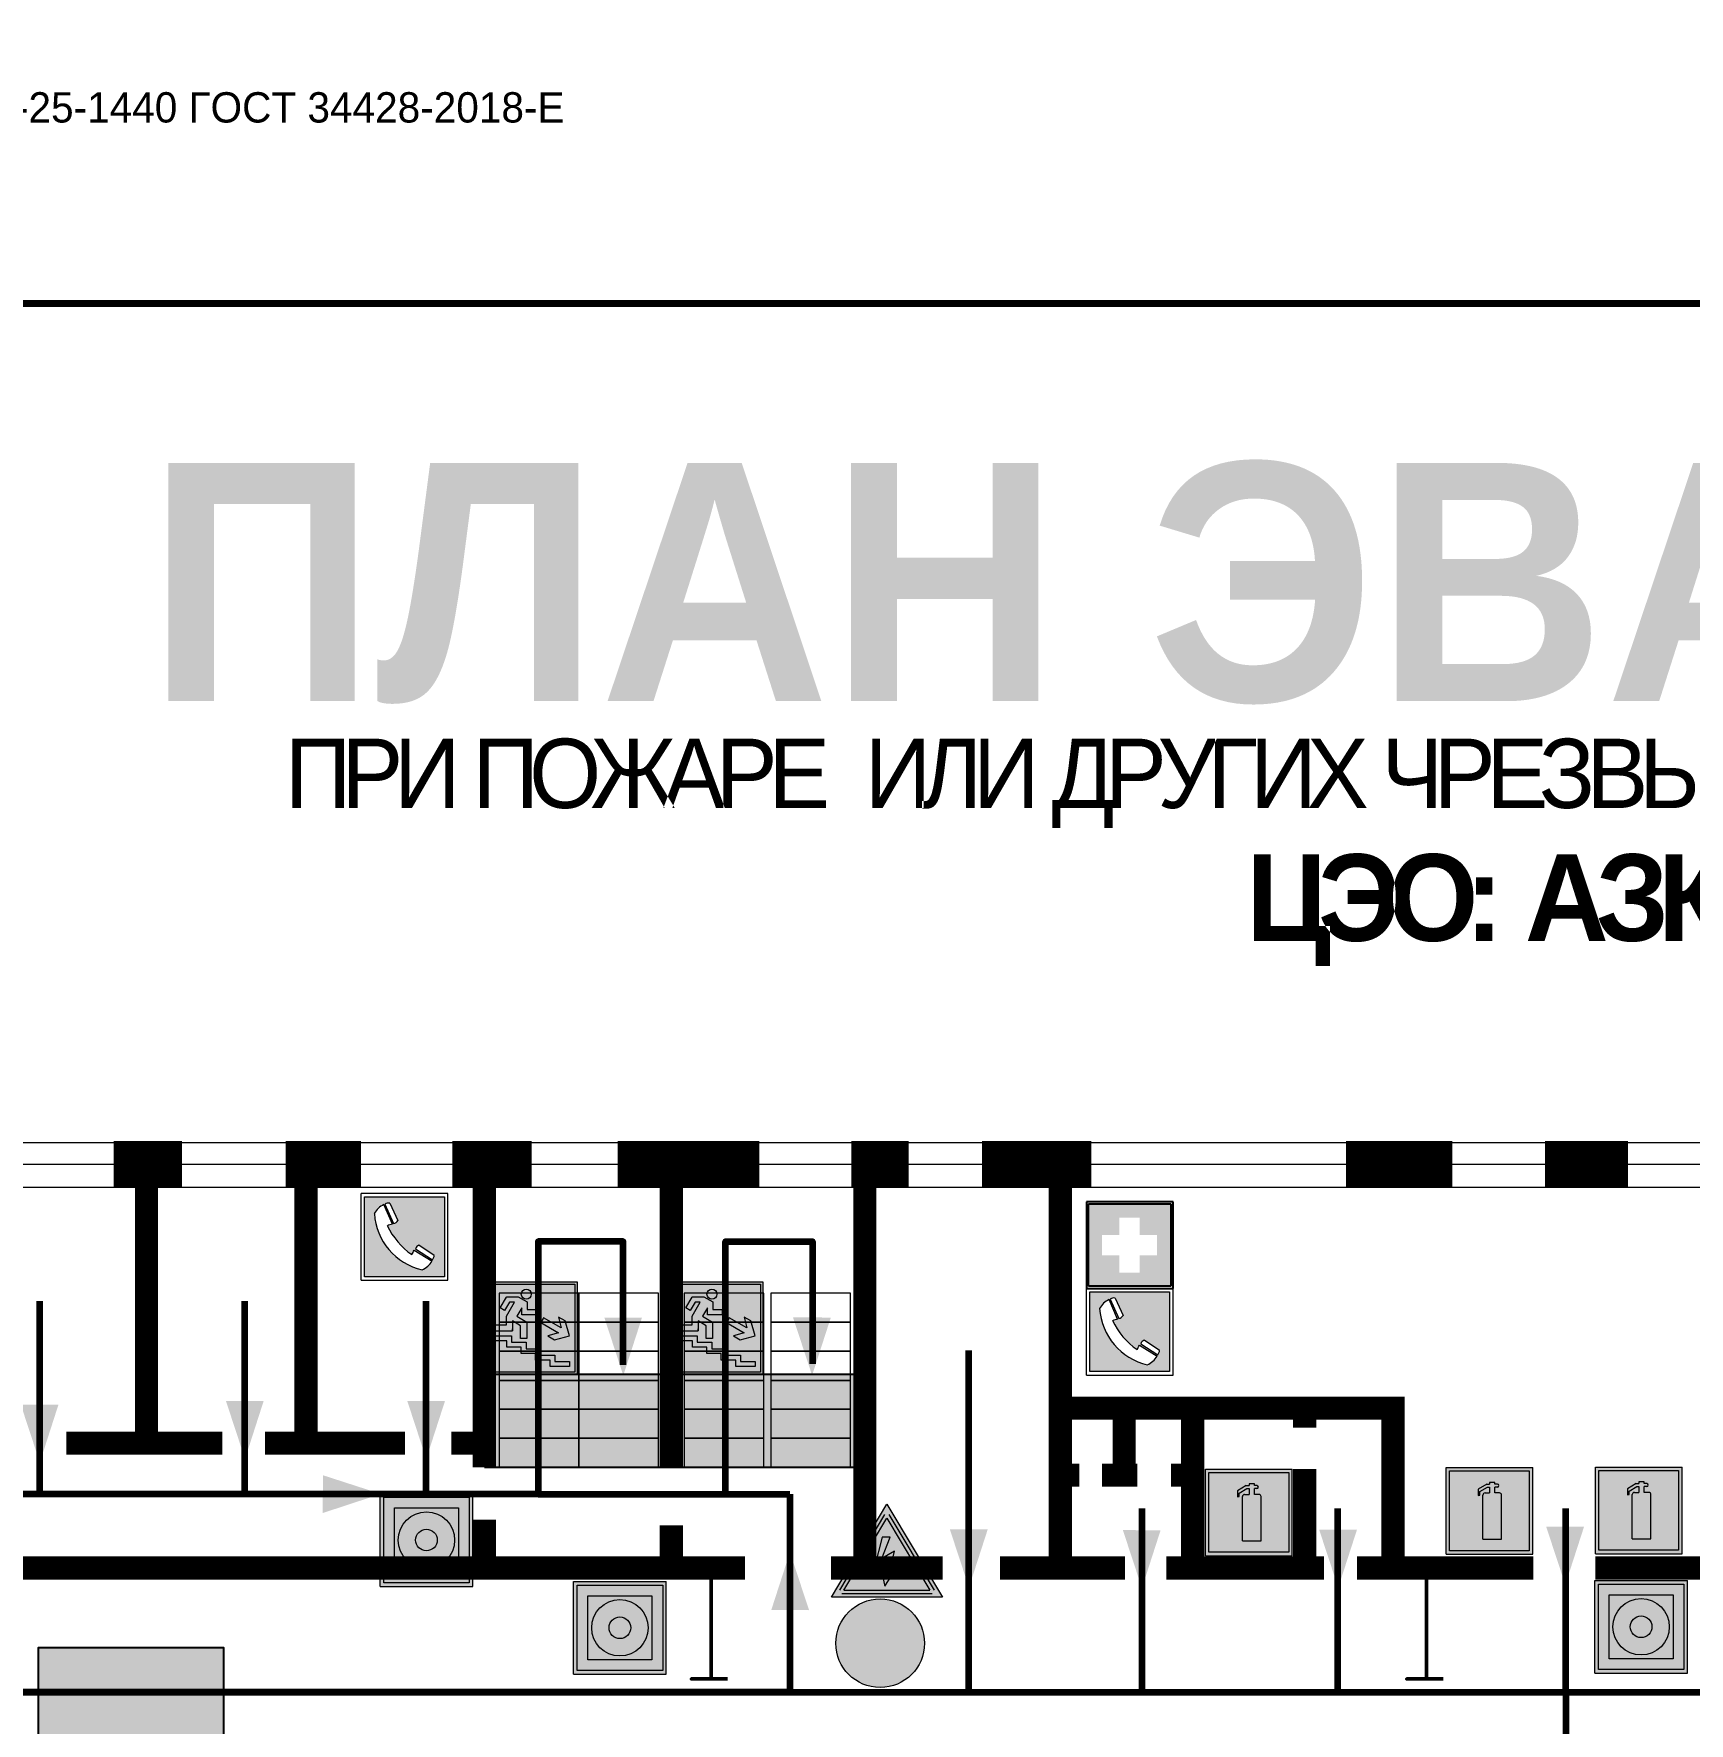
# Model space of a CAD drawing. Header units: millimetres. Extents: x 13114 to 67229, y 22859 to 38520.
# Drawn here: x 25846.2 to 25999, y 25724.7 to 25880.7 of the extents above; entities that cross this region are included whole.
import ezdxf

# ---------------------------------------------------------------- set-up
doc = ezdxf.new("R2010")
doc.units = ezdxf.units.MM
doc.layers.add('План_Штампы', color=7, linetype='Continuous')
doc.styles.add('обычный', font='arial.ttf')

# ---------------------------------------------------------------- blocks, each defined once
blk = doc.blocks.new('A$C32E8229D')
at = {"true_color": 0xffffff}
blk.add_hatch(color=7, dxfattribs=at).paths.add_polyline_path([(0, 0), (0, -8), (16, -8), (16, 0)])
h = blk.add_hatch(color=126)
h.paths.add_polyline_path([(0.2, -0.2), (15.8, -0.2), (15.8, -7.8), (0.2, -7.8)])
h.paths.add_polyline_path([(13.49, -2.05), (12.08, -2.05), (11.37, -2.63, 0.162397), (11.29, -2.84), (11.29, -3.63), (10.35, -3.63), (10.35, -4.05), (11.68, -4.05), (11.68, -3.48), (12.26, -4.28), (11.29, -5.1), (11.29, -6.78), (11.85, -6.78), (11.85, -5.44), (12.8, -4.64), (12.8, -5.94), (14.46, -5.94), (14.46, -5.39), (13.45, -5.39), (13.45, -3.97), (12.46, -2.59), (13.15, -2.59), (13.69, -3.34), (14.18, -3)], flags=16)
h.paths.add_polyline_path([(10.74, -1.82, 1), (11.8, -1.82, 1)], flags=16)
h.paths.add_polyline_path([(9.39, -3.59), (5.99, -3.59), (6.56, -3.03), (5.91, -3.03), (5.1, -3.83), (5.91, -4.64), (6.56, -4.64), (5.99, -4.09), (9.39, -4.09)], flags=16)
h.paths.add_polyline_path([(4.29, -1.08), (1.72, -1.08), (1.72, -6.6), (4.29, -6.6)], flags=16)
at = {"color": 126}
blk.add_lwpolyline([(16, -8), (0, -8), (0, 0), (16, 0)], close=True, dxfattribs=at)
blk = doc.blocks.new('A$C7B4425F7')
at = {"true_color": 0xffffff}
blk.add_hatch(color=7, dxfattribs=at).paths.add_polyline_path([(0, 0), (-16, 0), (-16, -8), (0, -8)])
h = blk.add_hatch(color=126)
h.paths.add_polyline_path([(-0.2, -0.2), (-15.8, -0.2), (-15.8, -7.8), (-0.2, -7.8)])
h.paths.add_polyline_path([(-11.76, -2.03), (-11.76, -3.66), (-11.17, -3.66, -0.568275), (-11.17, -6.18), (-12.58, -6.18), (-12.58, -2.03)], flags=16)
h.paths.add_polyline_path([(-13.33, -4.12, -0.495768), (-13.59, -6.18), (-15.03, -6.18), (-15.03, -2.03), (-13.59, -2.03, -0.487973)], flags=16)
h.paths.add_polyline_path([(-10.25, -2.03), (-9.48, -2.03), (-9.48, -6.18), (-10.25, -6.18)], flags=16)
h.paths.add_polyline_path([(-13.84, -3.69), (-14.24, -3.69), (-14.24, -3.03), (-13.9, -3.03, -0.692621)], flags=0)
h.paths.add_polyline_path([(-9.15, -2.03), (-8.4, -2.03), (-8.04, -3.07), (-7.68, -2.03), (-6.93, -2.03), (-7.64, -4.1), (-6.93, -6.18), (-7.68, -6.18), (-8.04, -5.14), (-8.4, -6.18), (-9.15, -6.18), (-8.44, -4.1)], flags=16)
h.paths.add_polyline_path([(-11.76, -4.46), (-11.42, -4.46, -0.692621), (-11.36, -5.12), (-11.76, -5.12)], flags=0)
h.paths.add_polyline_path([(-13.9, -5.2), (-14.24, -5.2), (-14.24, -4.55), (-13.84, -4.55, -0.708038)], flags=0)
edge = h.paths.add_edge_path(flags=16)
edge.add_ellipse((-5.51, -4.08), major_axis=(0, 2.05), ratio=0.586184, start_angle=0, end_angle=360)
edge = h.paths.add_edge_path(flags=0)
edge.add_ellipse((-5.51, -4.08), major_axis=(0, 1.14), ratio=0.454828, start_angle=0, end_angle=360)
h.paths.add_polyline_path([(-4.13, -4.96, 0.377264), (-3.48, -4.52, 0.0555), (-3.16, -2.03), (-1.66, -2.03), (-1.66, -4.96), (-0.96, -4.96), (-0.96, -7.01), (-1.75, -7.01), (-1.75, -6.18), (-3.3, -6.18), (-3.3, -7.02), (-4.13, -7.02)], flags=16)
h.paths.add_polyline_path([(-2.73, -2.91), (-2.28, -2.91), (-2.28, -4.96), (-3.05, -4.96, 0.079136)], flags=0)
at = {"color": 126}
blk.add_lwpolyline([(-16, -8), (0, -8), (0, 0), (-16, 0)], close=True, dxfattribs=at)
blk = doc.blocks.new('вниз')
at = {"lineweight": 0, "true_color": 0xffffff}
h = blk.add_hatch(color=7, dxfattribs=at)
h.dxf.hatch_style = 1
h.paths.add_polyline_path([(40994.51, -4472.22), (40986.51, -4472.22), (40986.51, -4480.22), (40994.51, -4480.22)])
h.paths.add_polyline_path([(40994.31, -4472.42), (40994.31, -4480.01), (40986.71, -4480.01), (40986.71, -4472.42)], flags=16)
h.paths.add_polyline_path([(40988.43, -4473.53), (40989.43, -4473.53), (40990.19, -4473.96), (40990.19, -4474.6), (40991, -4474.6), (40991, -4475.06), (40989.73, -4475.06), (40989.73, -4474.46), (40989.3, -4475.18), (40990.17, -4475.7), (40990.17, -4477.11), (40989.63, -4477.11), (40989.63, -4476.01), (40988.94, -4475.59), (40988.94, -4476.46), (40988.94, -4476.46), (40987.47, -4476.46), (40987.26, -4476.46), (40987.26, -4475.92), (40988.4, -4475.92), (40988.4, -4475.2), (40989.1, -4473.99), (40988.66, -4473.99), (40988.24, -4474.7), (40987.86, -4474.47), (40988.41, -4473.56)], flags=0)
h.paths.add_polyline_path([(40990.55, -4473.29, -1), (40989.69, -4473.29, -1)], flags=0)
h.paths.add_polyline_path([(40988.85, -4476.89), (40988.85, -4477.43), (40990.1, -4477.43), (40990.1, -4477.99), (40991.34, -4477.99), (40991.34, -4478.54), (40992.59, -4478.54), (40992.59, -4479.09), (40993.83, -4479.09), (40993.83, -4479.52), (40992.17, -4479.52), (40992.17, -4478.97), (40990.91, -4478.97), (40990.91, -4478.41), (40989.68, -4478.41), (40989.68, -4477.86), (40988.43, -4477.86), (40988.43, -4477.31), (40987.6, -4477.31), (40987.18, -4477.31), (40987.18, -4476.89)], flags=0)
h.paths.add_polyline_path([(40991.61, -4475.33), (40993.12, -4476.2), (40992.9, -4475.27), (40993.48, -4475.6), (40993.83, -4476.88), (40992.56, -4477.22), (40991.97, -4476.88), (40992.9, -4476.61), (40991.38, -4475.74), (40991.58, -4475.39)], flags=0)
h.paths.add_polyline_path([(40990.19, -4473.96), (40989.43, -4473.53), (40988.43, -4473.53), (40988.41, -4473.56), (40987.86, -4474.47), (40988.24, -4474.7), (40988.66, -4473.99), (40989.1, -4473.99), (40988.4, -4475.2), (40988.4, -4475.92), (40987.26, -4475.92), (40987.26, -4476.46), (40987.47, -4476.46), (40988.94, -4476.46), (40988.94, -4476.27), (40988.94, -4475.59), (40989.63, -4476.01), (40989.63, -4477.11), (40990.17, -4477.11), (40990.17, -4475.7), (40989.3, -4475.18), (40989.73, -4474.46), (40989.73, -4475.06), (40991, -4475.06), (40991, -4474.6), (40990.19, -4474.6)], flags=0)
h.paths.add_polyline_path([(40990.55, -4473.29, 1), (40989.69, -4473.29, 1)], flags=0)
h.paths.add_polyline_path([(40991.61, -4475.33), (40991.58, -4475.39), (40991.38, -4475.74), (40992.9, -4476.61), (40991.97, -4476.88), (40992.56, -4477.22), (40993.83, -4476.88), (40993.48, -4475.6), (40992.9, -4475.27), (40993.12, -4476.2)], flags=0)
h.paths.add_polyline_path([(40990.1, -4477.43), (40988.85, -4477.43), (40988.85, -4476.89), (40987.18, -4476.89), (40987.18, -4477.31), (40987.6, -4477.31), (40988.43, -4477.31), (40988.43, -4477.86), (40989.68, -4477.86), (40989.68, -4478.41), (40990.91, -4478.41), (40990.91, -4478.97), (40992.17, -4478.97), (40992.17, -4479.52), (40993.83, -4479.52), (40993.83, -4479.09), (40992.59, -4479.09), (40992.59, -4478.54), (40991.34, -4478.54), (40991.34, -4477.99), (40990.1, -4477.99)], flags=0)
at = {"lineweight": 0}
h = blk.add_hatch(color=126, dxfattribs=at)
h.dxf.hatch_style = 1
h.paths.add_polyline_path([(40994.31, -4472.42), (40986.71, -4472.42), (40986.71, -4480.01), (40994.31, -4480.01)])
h.paths.add_polyline_path([(40988.43, -4473.53), (40989.43, -4473.53), (40990.19, -4473.96), (40990.19, -4474.6), (40991, -4474.6), (40991, -4475.06), (40989.73, -4475.06), (40989.73, -4474.46), (40989.3, -4475.18), (40990.17, -4475.7), (40990.17, -4477.11), (40989.63, -4477.11), (40989.63, -4476.01), (40988.94, -4475.59), (40988.94, -4476.46), (40988.94, -4476.46), (40987.47, -4476.46), (40987.26, -4476.46), (40987.26, -4475.92), (40988.4, -4475.92), (40988.4, -4475.2), (40989.1, -4473.99), (40988.66, -4473.99), (40988.24, -4474.7), (40987.86, -4474.47), (40988.41, -4473.56)], flags=16)
h.paths.add_polyline_path([(40990.55, -4473.29, -1), (40989.69, -4473.29, -1)], flags=16)
h.paths.add_polyline_path([(40988.85, -4476.89), (40988.85, -4477.43), (40990.1, -4477.43), (40990.1, -4477.99), (40991.34, -4477.99), (40991.34, -4478.54), (40992.59, -4478.54), (40992.59, -4479.09), (40993.83, -4479.09), (40993.83, -4479.52), (40992.17, -4479.52), (40992.17, -4478.97), (40990.91, -4478.97), (40990.91, -4478.41), (40989.68, -4478.41), (40989.68, -4477.86), (40988.43, -4477.86), (40988.43, -4477.31), (40987.6, -4477.31), (40987.18, -4477.31), (40987.18, -4476.89)], flags=16)
h.paths.add_polyline_path([(40991.61, -4475.33), (40993.12, -4476.2), (40992.9, -4475.27), (40993.48, -4475.6), (40993.83, -4476.88), (40992.56, -4477.22), (40991.97, -4476.88), (40992.9, -4476.61), (40991.38, -4475.74), (40991.58, -4475.39)], flags=16)
at = {"lineweight": 0, "true_color": 0xffffff}
h = blk.add_hatch(color=7, dxfattribs=at)
h.dxf.hatch_style = 1
h.paths.add_polyline_path([(40989.73, -4474.46), (40989.73, -4475.06), (40991, -4475.06), (40991, -4474.6), (40990.19, -4474.6), (40990.19, -4473.96), (40989.43, -4473.53), (40988.43, -4473.53), (40988.41, -4473.56), (40987.86, -4474.47), (40988.24, -4474.7), (40988.66, -4473.99), (40989.1, -4473.99), (40988.4, -4475.2), (40988.4, -4475.92), (40987.26, -4475.92), (40987.26, -4476.46), (40987.47, -4476.46), (40988.94, -4476.46), (40988.94, -4475.59), (40989.63, -4476.01), (40989.63, -4477.11), (40990.17, -4477.11), (40990.17, -4475.7), (40989.3, -4475.18)])
h.paths.add_polyline_path([(40989.69, -4473.29, 1), (40990.55, -4473.29, 1)])
h.paths.add_polyline_path([(40991.61, -4475.33), (40991.58, -4475.39), (40991.38, -4475.74), (40992.9, -4476.61), (40991.97, -4476.88), (40992.56, -4477.22), (40993.83, -4476.88), (40993.48, -4475.6), (40992.9, -4475.27), (40993.12, -4476.2)])
h.paths.add_polyline_path([(40990.1, -4477.43), (40988.85, -4477.43), (40988.85, -4476.89), (40987.18, -4476.89), (40987.18, -4477.31), (40987.6, -4477.31), (40988.43, -4477.31), (40988.43, -4477.86), (40989.68, -4477.86), (40989.68, -4478.41), (40990.91, -4478.41), (40990.91, -4478.97), (40992.17, -4478.97), (40992.17, -4479.52), (40993.83, -4479.52), (40993.83, -4479.09), (40992.59, -4479.09), (40992.59, -4478.54), (40991.34, -4478.54), (40991.34, -4477.99), (40990.1, -4477.99)])
at = {"color": 126, "lineweight": 0}
for points in [[(40986.51, -4472.22), (40994.51, -4472.22), (40994.51, -4480.22), (40986.51, -4480.22)], [(40986.71, -4472.42), (40994.31, -4472.42), (40994.31, -4480.01), (40986.71, -4480.01)]]:
    blk.add_lwpolyline(points, close=True, dxfattribs=at)
for points in [[(40987.47, -4476.46), (40987.26, -4476.46), (40987.26, -4475.92), (40988.4, -4475.92), (40988.4, -4475.2), (40989.1, -4473.99), (40988.66, -4473.99), (40988.24, -4474.7), (40987.86, -4474.47), (40988.41, -4473.56), (40988.43, -4473.53), (40989.43, -4473.53), (40990.19, -4473.96), (40990.19, -4474.6), (40991, -4474.6), (40991, -4475.06), (40989.73, -4475.06), (40989.73, -4474.46), (40989.3, -4475.18), (40990.17, -4475.7), (40990.17, -4477.11), (40989.63, -4477.11), (40989.63, -4476.01), (40988.94, -4475.59), (40988.94, -4476.46)], [(40991.58, -4475.39), (40991.38, -4475.74), (40992.9, -4476.61), (40991.97, -4476.88), (40992.56, -4477.22), (40993.83, -4476.88), (40993.48, -4475.6), (40992.9, -4475.27), (40993.12, -4476.2), (40991.61, -4475.33), (40991.58, -4475.39)], [(40987.6, -4477.31), (40987.18, -4477.31), (40987.18, -4476.89), (40988.85, -4476.89), (40988.85, -4477.43), (40990.1, -4477.43), (40990.1, -4477.99), (40991.34, -4477.99), (40991.34, -4478.54), (40992.59, -4478.54), (40992.59, -4479.09), (40993.83, -4479.09), (40993.83, -4479.52), (40992.17, -4479.52), (40992.17, -4478.97), (40990.91, -4478.97), (40990.91, -4478.41), (40989.68, -4478.41), (40989.68, -4477.86), (40988.43, -4477.86), (40988.43, -4477.31), (40987.6, -4477.31)], [(40987.47, -4476.46), (40988.94, -4476.46), (40988.94, -4476.27)]]:
    blk.add_lwpolyline(points, dxfattribs=at)
blk.add_circle((40990.12, -4473.29), 0.432, dxfattribs=at)
blk = doc.blocks.new('A$C7B8C2D5B')
at = {"lineweight": 0}
h = blk.add_hatch(color=5, dxfattribs=at)
h.dxf.hatch_style = 1
h.paths.add_polyline_path([(1.397, -3.024, 1), (-2.112, -3.024, 1)])
at = {"color": 5, "lineweight": 0}
blk.add_circle((-0.358, -3.024), 1.755, dxfattribs=at)
blk = doc.blocks.new('A$C3E6D3DDE')
at = {"lineweight": 5}
h = blk.add_hatch(color=40, dxfattribs=at)
h.paths.add_polyline_path([(24.1, 1.45), (16.46, -11.35), (31.74, -11.35)])
h.paths.add_polyline_path([(24.09, -0.46), (30.03, -10.41), (18.14, -10.41)], flags=16)
h.paths.add_polyline_path([(24.54, -3.08), (23.41, -6.02), (25.13, -5.01), (24.33, -8.5), (24.82, -8.27), (23.79, -9.86), (23.4, -8.04), (23.8, -8.43), (24.04, -6.29), (22.39, -7.25), (23.44, -3.08)], flags=0)
h = blk.add_hatch(color=256, dxfattribs=at)
h.paths.add_polyline_path([(24.37, 0.03, 0.567511), (23.82, 0.03), (17.59, -10.4, 0.582454), (17.86, -10.88), (30.32, -10.88, 0.582149), (30.6, -10.4)])
h.paths.add_polyline_path([(24.09, -0.46), (18.14, -10.41), (30.03, -10.41)], flags=16)
h.paths.add_polyline_path([(24.54, -3.08), (23.41, -6.02), (25.13, -5.01), (24.33, -8.5), (24.82, -8.27), (23.79, -9.86), (23.4, -8.04), (23.8, -8.43), (24.04, -6.29), (22.39, -7.25), (23.44, -3.08)], flags=0)
h = blk.add_hatch(color=40, dxfattribs=at)
h.paths.add_polyline_path([(24.09, -0.46), (18.14, -10.41), (30.03, -10.41)])
h.paths.add_polyline_path([(24.82, -8.27), (23.79, -9.86), (23.4, -8.04), (23.8, -8.43), (24.04, -6.29), (22.39, -7.25), (23.44, -3.08), (24.54, -3.08), (23.41, -6.02), (25.13, -5.01), (24.33, -8.5)], flags=16)
at = {"color": 40, "lineweight": 5}
for p, q in [((16.46, -11.35), (24.1, 1.45)), ((24.1, 1.45), (31.74, -11.35))]:
    blk.add_line(p, q, dxfattribs=at)
at = {"lineweight": 5}
for p, q in [((17.59, -10.4), (23.82, 0.03)), ((24.37, 0.03), (30.6, -10.4)), ((18.14, -10.41), (24.09, -0.46)), ((24.09, -0.46), (30.03, -10.41)), ((23.44, -3.08), (22.39, -7.25)), ((23.41, -6.02), (24.54, -3.08)), ((24.54, -3.08), (23.44, -3.08)), ((22.39, -7.25), (24.04, -6.29)), ((25.13, -5.01), (23.41, -6.02)), ((24.04, -6.29), (23.8, -8.43)), ((24.33, -8.5), (25.13, -5.01)), ((23.8, -8.43), (23.4, -8.04)), ((23.4, -8.04), (23.79, -9.86)), ((23.79, -9.86), (24.82, -8.27)), ((24.82, -8.27), (24.33, -8.5)), ((17.86, -10.88), (30.32, -10.88)), ((18.14, -10.41), (30.03, -10.41))]:
    blk.add_line(p, q, dxfattribs=at)
at = {"color": 50, "lineweight": 5}
blk.add_line((31.74, -11.35), (16.46, -11.35), dxfattribs=at)
blk = doc.blocks.new('A$C54414219')
at = {"true_color": 0xffffff}
h = blk.add_hatch(color=7, dxfattribs=at)
h.paths.add_polyline_path([(2.39, -9.45), (2.39, -18.3), (11.23, -18.3), (11.23, -9.45)], flags=0)
h.paths.add_polyline_path([(10.71, -13.87, -1), (2.92, -13.87, -1)], flags=0)
h.paths.add_polyline_path([(8.3, -13.87, -1), (5.33, -13.87, -1)], flags=0)
h.paths.add_polyline_path([(0.41, -7.47), (0.41, -20.27), (13.21, -20.27), (13.21, -7.47)])
h.paths.add_polyline_path([(0.92, -19.77), (12.71, -19.77), (12.71, -7.98), (0.92, -7.98)], flags=16)
h.paths.add_polyline_path([(11.23, -9.45), (11.23, -18.3), (2.39, -18.3), (2.39, -9.45)], flags=0)
at = {"lineweight": 5}
h = blk.add_hatch(color=242, dxfattribs=at)
h.paths.add_polyline_path([(12.71, -7.98), (0.92, -7.98), (0.92, -19.77), (12.71, -19.77)])
h.paths.add_polyline_path([(11.23, -18.3), (2.39, -18.3), (2.39, -9.45), (11.23, -9.45)], flags=16)
h.paths.add_polyline_path([(10.71, -13.87, -1), (2.92, -13.87, -1)], flags=0)
h.paths.add_polyline_path([(8.3, -13.87, -1), (5.33, -13.87, -1)], flags=0)
at = {"true_color": 0xffffff}
h = blk.add_hatch(color=7, dxfattribs=at)
h.paths.add_polyline_path([(2.39, -9.45), (2.39, -18.3), (11.23, -18.3), (11.23, -9.45)])
h.paths.add_polyline_path([(10.71, -13.87, -1), (2.92, -13.87, -1)], flags=16)
h.paths.add_polyline_path([(8.3, -13.87, -1), (5.33, -13.87, -1)], flags=0)
at = {"lineweight": 5}
h = blk.add_hatch(color=242, dxfattribs=at)
h.paths.add_polyline_path([(2.92, -13.87, 1), (10.71, -13.87, 1)])
h.paths.add_polyline_path([(8.3, -13.87, -1), (5.33, -13.87, -1)], flags=16)
at = {"color": 242, "lineweight": 5}
for p, q in [((0.41, -20.27), (0.41, -7.47)), ((0.41, -7.47), (13.21, -7.47)), ((0.41, -7.47), (13.21, -7.47)), ((13.21, -20.27), (13.21, -7.47)), ((0.41, -20.27), (13.21, -20.27))]:
    blk.add_line(p, q, dxfattribs=at)
for points in [[(0.92, -7.98), (12.71, -7.98), (12.71, -19.77), (0.92, -19.77)], [(2.39, -9.45), (11.23, -9.45), (11.23, -18.3), (2.39, -18.3)]]:
    blk.add_lwpolyline(points, close=True, dxfattribs=at)
for radius in [3.89, 1.49]:
    blk.add_circle((6.81, -13.87), radius, dxfattribs=at)
blk = doc.blocks.new('A$C456E1F9C')
at = {"lineweight": 5}
h = blk.add_hatch(color=242, dxfattribs=at)
h.paths.add_polyline_path([(0.51, -1.47), (0.51, -13.26), (12.29, -13.26), (12.29, -1.47)])
h.paths.add_polyline_path([(5.42, -4.95, -0.254479), (4.78, -5.4), (3.52, -2.53, -0.209735), (4.23, -2.4)], flags=16)
h.paths.add_polyline_path([(8.53, -8.6), (10.87, -10.17), (10.54, -10.76), (8.03, -9.13, -0.192251)], flags=16)
h.paths.add_polyline_path([(4.61, -5.49, 0.005518), (3.87, -5.72, 0.128647), (7.49, -10.01, 0.00809), (7.83, -9.33), (10.47, -10.97, -0.16736), (8.99, -12.25, -0.327862), (1.95, -3.95, -0.166952), (3.36, -2.62)], flags=16)
at = {"color": 242, "lineweight": 5}
for p, q in [((0, -13.77), (0, -0.97)), ((12.8, -0.97), (0, -0.97)), ((4.23, -2.4), (5.42, -4.95)), ((12.8, -13.77), (12.8, -0.97)), ((4.61, -5.49), (3.36, -2.62)), ((3.52, -2.53), (4.78, -5.4)), ((7.83, -9.33), (10.47, -10.97)), ((8.03, -9.13), (10.54, -10.76)), ((10.81, -10.12), (8.53, -8.6)), ((10.54, -10.76), (10.8, -10.3)), ((10.8, -10.3), (10.81, -10.12)), ((0, -13.77), (12.8, -13.77))]:
    blk.add_line(p, q, dxfattribs=at)
blk.add_lwpolyline([(0.51, -1.47), (12.29, -1.47), (12.29, -13.26), (0.51, -13.26)], close=True, dxfattribs=at)
for centre, radius, start, end in [((4.02, -3.27), 0.891, 76.3284, 123.7092), ((4.59, -5.34), 2.99, 114.2845, 152.1974), ((11.12, -3.31), 9.19, 183.9915, 256.6009), ((4.68, -4.59), 0.824, 276.9621, 334.0723), ((14.98, -39.1), 35.17, 107.1487, 108.4135), ((13.86, -0.94), 11.08, 205.5536, 234.8762), ((-13.31, 0.8), 23.44, 332.5487, 334.4027), ((8.94, -9.5), 0.989, 114.4092, 157.9388), ((7.87, -9.46), 3, 291.9291, 329.9329)]:
    blk.add_arc(centre, radius, start, end, dxfattribs=at)
blk = doc.blocks.new('A$C3AD82952')
at = {"true_color": 0xf5f5ff}
h = blk.add_hatch(color=7, dxfattribs=at)
h.dxf.hatch_style = 1
h.paths.add_polyline_path([(8.21, 8.73, 0.414214), (7.89, 9.05), (7.22, 9.05), (7.22, 9.92), (7.59, 9.92, 1), (7.57, 10.36), (7.22, 10.36), (7.22, 10.6), (6.43, 10.6), (6.43, 10.36), (6.01, 10.36), (4.74, 9.59), (4.74, 8.69), (4.98, 8.73), (4.98, 9.26), (6.12, 9.91), (6.43, 9.91), (6.43, 9.05), (5.76, 9.05, 0.414214), (5.44, 8.73), (5.44, 2.2), (8.21, 2.2)], flags=0)
h.paths.add_polyline_path([(12.8, 12.8), (0, 12.8), (0, 0), (12.8, 0)])
h.paths.add_polyline_path([(0.51, 12.29), (12.29, 12.29), (12.29, 0.51), (0.51, 0.51)], flags=16)
h.paths.add_polyline_path([(4.74, 9.59), (6.01, 10.36), (6.43, 10.36), (6.43, 10.6), (7.22, 10.6), (7.22, 10.36), (7.59, 10.36, -0.94586), (7.59, 9.92), (7.22, 9.92), (7.22, 9.05), (7.89, 9.05, -0.414214), (8.21, 8.73), (8.21, 2.2), (5.44, 2.2), (5.44, 8.73, -0.414214), (5.76, 9.05), (6.43, 9.05), (6.43, 9.91), (6.12, 9.91), (4.98, 9.26), (4.98, 8.73), (4.74, 8.69)], flags=0)
h = blk.add_hatch(color=242)
h.dxf.hatch_style = 1
h.paths.add_polyline_path([(12.29, 12.29), (0.51, 12.29), (0.51, 0.51), (12.29, 0.51)])
h.paths.add_polyline_path([(4.74, 8.69), (4.74, 9.59), (6.01, 10.36), (6.43, 10.36), (6.43, 10.6), (7.22, 10.6), (7.22, 10.36), (7.59, 10.36, -0.94586), (7.59, 9.92), (7.22, 9.92), (7.22, 9.05), (7.89, 9.05, -0.414214), (8.21, 8.73), (8.21, 2.2), (5.44, 2.2), (5.44, 8.73, -0.414214), (5.76, 9.05), (6.43, 9.05), (6.43, 9.91), (6.12, 9.91), (4.98, 9.26), (4.98, 8.73)], flags=16)
h = blk.add_hatch(color=7, dxfattribs=at)
h.dxf.hatch_style = 1
h.paths.add_polyline_path([(8.21, 8.73, 0.414214), (7.89, 9.05), (7.22, 9.05), (7.22, 9.92), (7.59, 9.92, 1), (7.57, 10.36), (7.22, 10.36), (7.22, 10.6), (6.43, 10.6), (6.43, 10.36), (6.01, 10.36), (4.74, 9.59), (4.74, 8.69), (4.98, 8.73), (4.98, 9.26), (6.12, 9.91), (6.43, 9.91), (6.43, 9.05), (5.76, 9.05, 0.414214), (5.44, 8.73), (5.44, 2.2), (8.21, 2.2)])
at = {"color": 242, "lineweight": 5}
for p, q in [((0, 0), (0, 12.8)), ((0, 12.8), (12.8, 12.8)), ((12.8, 0), (12.8, 12.8)), ((6.01, 10.36), (4.74, 9.59)), ((6.01, 10.36), (6.43, 10.36)), ((7.22, 10.6), (6.43, 10.6)), ((6.43, 10.6), (6.43, 10.36)), ((7.22, 10.36), (7.22, 10.6)), ((7.59, 10.36), (7.22, 10.36)), ((4.74, 9.59), (4.74, 8.69)), ((4.74, 8.69), (4.98, 8.73)), ((4.98, 9.26), (6.12, 9.91)), ((4.98, 8.73), (4.98, 9.26)), ((5.44, 2.2), (5.44, 8.73)), ((5.76, 9.05), (6.43, 9.05)), ((6.12, 9.91), (6.43, 9.91)), ((6.43, 9.91), (6.43, 9.05)), ((7.22, 9.05), (7.22, 9.92)), ((7.59, 9.92), (7.22, 9.92)), ((7.89, 9.05), (7.22, 9.05)), ((8.21, 2.2), (8.21, 8.73)), ((0, 0), (12.8, 0)), ((5.44, 2.2), (8.21, 2.2))]:
    blk.add_line(p, q, dxfattribs=at)
blk.add_lwpolyline([(0.51, 12.29), (12.29, 12.29), (12.29, 0.51), (0.51, 0.51)], close=True, dxfattribs=at)
for centre, radius, start, end in [((7.58, 10.14), 0.223, 273.1875, 86.8125), ((5.76, 8.73), 0.32, 90, 180), ((7.89, 8.73), 0.32, 0, 90)]:
    blk.add_arc(centre, radius, start, end, dxfattribs=at)
blk = doc.blocks.new('A$C18900ED3')
h = blk.add_hatch(color=126)
h.paths.add_polyline_path([(-0.18, -0.18), (-7.02, -0.18), (-7.02, -7.02), (-0.18, -7.02)])
h.paths.add_polyline_path([(-5.89, -4.46), (-5.89, -2.77), (-4.46, -2.77), (-4.46, -1.31), (-2.77, -1.31), (-2.77, -2.77), (-1.33, -2.77), (-1.33, -4.46), (-2.77, -4.46), (-2.77, -5.89), (-4.46, -5.89), (-4.46, -4.46)], flags=16)
at = {"color": 126}
for p, q in [((-7.2, 0), (-7.2, -7.2)), ((0, 0), (-7.2, 0)), ((0, -7.2), (0, 0)), ((-7.02, -7.02), (-7.02, -0.18)), ((-7.02, -0.18), (-0.18, -0.18)), ((-0.18, -0.18), (-0.18, -7.02)), ((-7.2, -7.2), (0, -7.2)), ((-0.18, -7.02), (-7.02, -7.02))]:
    blk.add_line(p, q, dxfattribs=at)

msp = doc.modelspace()

# ---------------------------------------------------------------- linework, layer by layer
at = {"color": 6, "lineweight": 100}
for points in [[(25703.99, 25855.78), (26303.99, 25855.78), (26303.99, 26250.78), (25703.99, 26250.78)], [(25703.99, 25460.78), (26303.99, 25460.78), (26303.99, 25855.78), (25703.99, 25855.78)]]:
    msp.add_lwpolyline(points, close=True, dxfattribs=at)
at = {"lineweight": 0}
for points, const_width in [([(25859.87, 25776.29), (25853.55, 25776.29)], 4.28), ([(25876.39, 25776.29), (25869.44, 25776.29)], 4.28), ([(25892.14, 25776.29), (25884.81, 25776.29)], 4.28), ([(25913.17, 25776.29), (25900.08, 25776.29)], 4.28), ([(25926.96, 25776.29), (25921.65, 25776.29)], 4.28), ([(25943.82, 25776.29), (25933.7, 25776.29)], 4.28), ([(25977.12, 25776.29), (25967.31, 25776.29)], 4.28), ([(25993.35, 25776.29), (25985.7, 25776.29)], 4.28), ([(25940.94, 25739.01), (25940.94, 25776.22), (25940.94, 25753.77), (25971.66, 25753.77), (25971.66, 25739.01)], 2.14), ([(25856.58, 25750.54), (25856.58, 25775.41)], 2.14), ([(25871.31, 25750.54), (25871.31, 25774.28)], 2.14), ([(25884.73, 25750.54), (25887.78, 25750.54), (25887.78, 25748.31), (25887.78, 25774.79)], 2.14), ([(25905.04, 25748.23), (25905.04, 25774.4)], 2.14), ([(25922.9, 25739.01), (25922.9, 25774.64)], 2.14), ([(25946.84, 25747.59), (25946.84, 25753.77)], 2.14), ([(25953.16, 25739.01), (25953.16, 25753.77)], 2.14), ([(25963.5, 25753.79), (25963.5, 25751.96)], 2.14), ([(25849.18, 25750.54), (25863.6, 25750.54)], 2.14), ([(25867.52, 25750.54), (25880.45, 25750.54)], 2.14), ([(25963.5, 25739.02), (25963.5, 25748.14)], 2.14), ([(25940.94, 25747.59), (25942.71, 25747.59)], 2.14), ([(25944.8, 25747.59), (25948.04, 25747.59)], 2.14), ([(25953.16, 25747.59), (25951.17, 25747.59)], 2.14), ([(25887.78, 25739.01), (25887.78, 25743.49)], 2.14), ([(25905.04, 25739.01), (25905.04, 25742.94)], 2.14), ([(25773.2, 25739.01), (25911.84, 25739.01)], 2.14), ([(25919.76, 25739.01), (25930.09, 25739.01)], 2.14), ([(25935.37, 25739.01), (25946.9, 25739.01)], 2.14), ([(25950.74, 25739.01), (25965.28, 25739.01)], 2.14), ([(25968.34, 25739.01), (25984.61, 25739.01)], 2.14), ([(25990.33, 25739.01), (26008.25, 25739.01)], 2.14)]:
    msp.add_lwpolyline(points, dxfattribs=dict(at, const_width=const_width))
for points in [[(25778.98, 25778.3), (26243.56, 25778.3)], [(25779.11, 25776.29), (26243.56, 25776.29)], [(25778.63, 25774.18), (26243.56, 25774.18)]]:
    msp.add_lwpolyline(points, dxfattribs=at)
at = {"color": 126, "lineweight": 100, "true_color": 0x008754}
for points in [[(25900.6, 25757.76), (25900.6, 25769.16), (25892.75, 25769.16), (25892.75, 25745.83), (25791.99, 25745.83)], [(25910.03, 25745.83), (25910.03, 25769.16), (25918.07, 25769.16), (25918.07, 25757.86)], [(25846.74, 25745.83), (25846.74, 25763.65)], [(25865.67, 25745.83), (25865.67, 25763.65)], [(25882.41, 25745.83), (25882.41, 25763.65)], [(25932.5, 25727.55), (25932.5, 25759.11)], [(25915.99, 25745.83), (25915.99, 25727.55), (25781.78, 25727.55), (26243.56, 25727.55)], [(25892.75, 25745.83), (25915.99, 25745.83)], [(25948.49, 25727.55), (25948.49, 25744.51)], [(25966.57, 25727.55), (25966.57, 25744.51)], [(25987.6, 25727.55), (25987.6, 25744.51)], [(25987.6, 25727.55), (25987.6, 25683.59)]]:
    msp.add_lwpolyline(points, dxfattribs=at)
at = {"lineweight": 0}
for points in [[(25889.14, 25761.7), (25896.49, 25761.7), (25896.49, 25764.38), (25889.14, 25764.38)], [(25896.49, 25761.7), (25903.84, 25761.7), (25903.84, 25764.38), (25896.49, 25764.38)], [(25906.23, 25761.7), (25913.58, 25761.7), (25913.58, 25764.38), (25906.23, 25764.38)], [(25906.23, 25761.7), (25913.58, 25761.7), (25913.58, 25764.38), (25906.23, 25764.38)], [(25914.21, 25761.7), (25921.56, 25761.7), (25921.56, 25764.38), (25914.21, 25764.38)], [(25889.14, 25759.02), (25896.49, 25759.02), (25896.49, 25761.7), (25889.14, 25761.7)], [(25896.49, 25759.02), (25903.84, 25759.02), (25903.84, 25761.7), (25896.49, 25761.7)], [(25906.23, 25759.02), (25913.58, 25759.02), (25913.58, 25761.7), (25906.23, 25761.7)], [(25906.23, 25759.02), (25913.58, 25759.02), (25913.58, 25761.7), (25906.23, 25761.7)], [(25914.21, 25759.02), (25921.56, 25759.02), (25921.56, 25761.7), (25914.21, 25761.7)], [(25889.14, 25756.34), (25896.49, 25756.34), (25896.49, 25759.02), (25889.14, 25759.02)], [(25896.49, 25756.34), (25903.84, 25756.34), (25903.84, 25759.02), (25896.49, 25759.02)], [(25906.23, 25756.34), (25913.58, 25756.34), (25913.58, 25759.02), (25906.23, 25759.02)], [(25906.23, 25756.34), (25913.58, 25756.34), (25913.58, 25759.02), (25906.23, 25759.02)], [(25914.21, 25756.34), (25921.56, 25756.34), (25921.56, 25759.02), (25914.21, 25759.02)], [(25889.14, 25753.67), (25896.49, 25753.67), (25896.49, 25756.34), (25889.14, 25756.34)], [(25896.49, 25753.67), (25903.84, 25753.67), (25903.84, 25756.34), (25896.49, 25756.34)], [(25906.23, 25753.67), (25913.58, 25753.67), (25913.58, 25756.34), (25906.23, 25756.34)], [(25906.23, 25753.67), (25913.58, 25753.67), (25913.58, 25756.34), (25906.23, 25756.34)], [(25914.21, 25753.67), (25921.56, 25753.67), (25921.56, 25756.34), (25914.21, 25756.34)], [(25889.14, 25750.99), (25896.49, 25750.99), (25896.49, 25753.67), (25889.14, 25753.67)], [(25896.49, 25750.99), (25903.84, 25750.99), (25903.84, 25753.67), (25896.49, 25753.67)], [(25906.23, 25750.99), (25913.58, 25750.99), (25913.58, 25753.67), (25906.23, 25753.67)], [(25906.23, 25750.99), (25913.58, 25750.99), (25913.58, 25753.67), (25906.23, 25753.67)], [(25914.21, 25750.99), (25921.56, 25750.99), (25921.56, 25753.67), (25914.21, 25753.67)], [(25889.14, 25748.31), (25896.49, 25748.31), (25896.49, 25750.99), (25889.14, 25750.99)], [(25896.49, 25748.31), (25903.84, 25748.31), (25903.84, 25750.99), (25896.49, 25750.99)], [(25906.23, 25748.31), (25913.58, 25748.31), (25913.58, 25750.99), (25906.23, 25750.99)], [(25906.23, 25748.31), (25913.58, 25748.31), (25913.58, 25750.99), (25906.23, 25750.99)], [(25914.21, 25748.31), (25921.56, 25748.31), (25921.56, 25750.99), (25914.21, 25750.99)]]:
    msp.add_lwpolyline(points, close=True, dxfattribs=at)
at = {"lineweight": 50}
for points in [[(25908.7, 25739.11), (25908.7, 25728.77), (25906.87, 25728.77), (25910.23, 25728.77)], [(25974.76, 25739.11), (25974.76, 25728.77), (25972.93, 25728.77), (25976.3, 25728.77)]]:
    msp.add_lwpolyline(points, dxfattribs=at)
at = {"layer": 'План_Штампы', "color": 126, "true_color": 0x008754}
for points in [[(25898.85, 25762.14), (25902.33, 25762.14), (25900.6, 25756.79)], [(25916.27, 25762.15), (25919.76, 25762.14), (25918.03, 25756.8)], [(25844.98, 25754.11), (25848.46, 25754.1), (25846.74, 25748.76)], [(25863.92, 25754.44), (25867.4, 25754.43), (25865.68, 25749.08)], [(25880.66, 25754.44), (25884.14, 25754.43), (25882.41, 25749.09)], [(25872.86, 25744.09), (25872.87, 25747.58), (25878.21, 25745.85)], [(25930.75, 25742.57), (25934.24, 25742.57), (25932.51, 25737.22)], [(25946.72, 25742.51), (25950.2, 25742.5), (25948.48, 25737.16)], [(25964.84, 25742.55), (25968.33, 25742.55), (25966.6, 25737.2)], [(25985.8, 25742.82), (25989.29, 25742.82), (25987.56, 25737.47)], [(25917.75, 25735.12), (25914.26, 25735.13), (25915.99, 25740.47)]]:
    msp.add_solid(points, dxfattribs=at)

# ---------------------------------------------------------------- block references
for name, p, xscale, yscale, zscale in [('A$C456E1F9C', (25876.4, 25774.2), 0.625, 0.625, 0.625), ('A$C18900ED3', (25951.35, 25772.83), 1.111111111007631, 1.111111111007631, 1.111111111007631), ('A$C456E1F9C', (25943.35, 25765.43), 0.625, 0.625, 0.625), ('A$C3AD82952', (25954.35, 25740.15), 0.625, 0.625, 0.625), ('A$C3AD82952', (25976.55, 25740.29), 0.625, 0.625, 0.625), ('A$C3AD82952', (25990.34, 25740.33), 0.625, 0.625, 0.625), ('A$C54414219', (25877.87, 25750.88), 0.669375, 0.669375, 0.669375), ('A$C3E6D3DDE', (25908.81, 25743.93), 0.669375, 0.669375, 0.669375), ('A$C54414219', (25895.73, 25742.78), 0.669375, 0.669375, 0.669375), ('A$C54414219', (25990, 25742.87), 0.669375, 0.669375, 0.669375), ('A$C7B8C2D5B', (25925.15, 25739.12), 2.332016127359122, 2.332016127359122, 2.332016127359122)]:
    msp.add_blockref(name, p, dxfattribs=dict(xscale=xscale, yscale=yscale, zscale=zscale))
at = {"color": 126, "true_color": 0x008754, "xscale": 1.071, "yscale": 1.071, "zscale": 1.071}
for p in [(-18008.77, 30555.19), (-17991.63, 30555.19)]:
    msp.add_blockref('вниз', p, dxfattribs=at)
at = {"layer": 'План_Штампы', "xscale": 1.071, "yscale": 1.071, "zscale": 1.071}
for p in [(25904.92, 25756.88), (25922.06, 25756.88)]:
    msp.add_blockref('A$C7B4425F7', p, dxfattribs=at)
at = {"layer": 'План_Штампы', "color": 126, "true_color": 0x008754, "xscale": -1.071, "yscale": 1.071, "zscale": 1.071}
msp.add_blockref('A$C32E8229D', (25863.72, 25731.63), dxfattribs=at)

# ---------------------------------------------------------------- texts
at = {"lineweight": 0, "style": 'обычный'}
for s, insert, char_height, width, attachment_point in [('\\pi-8.4,l8.4,t8.4;{\\fProxima Nova Rg|b0|i0|c204|p2;ИЗГОТОВИТЕЛЬ: ИП АНДРЕЕВ А. А.\\fProxima Nova Rg|b0|i0|c0|p2; \\fProxima Nova Rg|b0|i0|c204|p2;ФП-24 - 2022/ 200-25-1440 ГОСТ 34428-2018-Е\\H1.2266x; }', (25821.14, 25873.47), 2.8, 191.3484, 5), ('{\\fProxima Nova Rg|b1|i0|c204|p2;ПЛАН ЭВАКУАЦИИ}', (25856.63, 25841.05), 22, 493.8901, 1)]:
    msp.add_mtext(s, dxfattribs=dict(at, insert=insert, char_height=char_height, width=width, attachment_point=attachment_point))
at = {"color": 0, "lineweight": 0, "insert": (26006.82, 25815.76), "char_height": 8, "width": 449.2158, "attachment_point": 5, "style": 'обычный'}
msp.add_mtext('{\\fArial Black|b1|i0|c204|p34;\\H2x;\\T0.85;  \\fArial Narrow|b0|i0|c204|p34;\\H0.8x;\\W0.9;\\P\\fProxima Nova Rg|b0|i0|c204|p2;\\H0.5x;\\W1;\\C256;ПРИ ПОЖАРЕ  ИЛИ ДРУГИХ ЧРЕЗВЫЧАЙНЫХ СИТУАЦИЯХ  ИЗ ПОМЕЩЕНИЙ \\fProxima Nova Rg|b1|i0|c204|p2;\\H1.25x;\\PЦЭО: АЗКС отм. +5,40}', dxfattribs=at)

doc.saveas('drawing.dxf')
